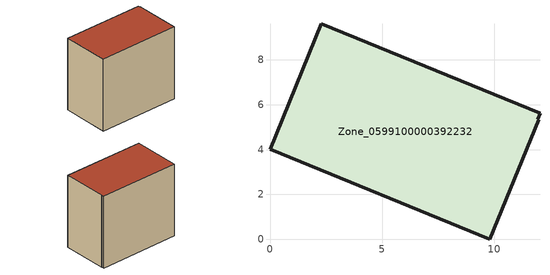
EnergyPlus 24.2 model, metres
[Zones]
Zone_0599100000392232
 floor ground (C_G): 0,4.01 2.29,9.61 12.03,5.62 11.92,5.35 11.97,5.33 9.79,0 z0
 wall outside (C_F): 2.29,9.61 0,4.01 9.79,0 11.97,5.33 11.92,5.35 12.03,5.62 2.29,9.61 z0:9.43
 roof outside (C_R): 9.79,0 11.97,5.33 11.92,5.35 12.03,5.62 2.29,9.61 0,4.01 z9.43
[BUILDING]
Pand.0599100000392232: North Axis=0; Terrain=City; Loads Convergence Tolerance Value=0.04; Temperature Convergence Tolerance Value=0.4; Solar Distribution=FullExterior; Maximum Number of Warmup Days=25; Minimum Number of Warmup Days=1
[Site:Location]
Rotterdam.The.Hague.AP_ZH_NLD Design_Conditions: Latitude=51.96; Longitude=4.45; Time Zone=1; Elevation=-4.5
[SITE:GROUNDTEMPERATURE:BUILDINGSURFACE]
18, 18, 18, 18, 18, 18, 18, 18, 18, 18, 18, 18
[MATERIAL] Thermal Absorptance=0.9; Solar Absorptance=0.7; Visible Absorptance=0.7
Name | Roughness | Thickness | Conductivity | Density | Specific Heat
G.TI.1992-2005 | MediumSmooth | 0.15 | 0.06 | 540 | 1210
F.TI.1992-2005 | Rough | 0.3 | 0.12 | 1920 | 840
R.TI.1992-2005 | MediumRough | 0.2 | 0.08 | 1500 | 1000
[CONSTRUCTION]
C_G: G.TI.1992-2005
C_F: F.TI.1992-2005
C_R: R.TI.1992-2005
[ZONE]
Zone_0599100000392232: Type=1; Multiplier=1; Ceiling Height=Autocalculate; Volume=Autocalculate; Floor Area=autocalculate; Part of Total Floor Area=Yes
[ZONEINFILTRATION:DESIGNFLOWRATE]
Infil_Zone_0599100000392232: Zone or ZoneList or Space or SpaceList=Zone_0599100000392232; Schedule=AlwaysOn; Design Flow Rate Calculation Method=Flow/Area; Flow Rate per Floor Area=0.0015; Constant Term Coefficient=1; Temperature Term Coefficient=0; Velocity Term Coefficient=0; Velocity Squared Term Coefficient=0
[HVACTEMPLATE:ZONE:IDEALLOADSAIRSYSTEM]
Zone_0599100000392232: Maximum Heating Supply Air Temperature=50; Minimum Cooling Supply Air Temperature=13; Maximum Heating Supply Air Humidity Ratio=0.0156; Minimum Cooling Supply Air Humidity Ratio=0.0077; Heating Limit=NoLimit; Cooling Limit=NoLimit; Dehumidification Control Type=ConstantSensibleHeatRatio; Cooling Sensible Heat Ratio=0.7; Dehumidification Setpoint=60; Humidification Control Type=None; Humidification Setpoint=30; Outdoor Air Method=None; Outdoor Air Flow Rate per Person=0.00944; Outdoor Air Flow Rate per Zone Floor Area=0; Outdoor Air Flow Rate per Zone=0; Demand Controlled Ventilation Type=None; Outdoor Air Economizer Type=NoEconomizer; Heat Recovery Type=None; Sensible Heat Recovery Effectiveness=0.7; Latent Heat Recovery Effectiveness=0.65
[ZONECONTROL:THERMOSTAT]
ThermostatControl_Zone_0599100000392232: Zone or ZoneList=Zone_0599100000392232; Control Type Schedule=DualSetpointControlType; Control 1=Thermostat_Zone_0599100000392232; Temperature Difference Between Cutout And Setpoint=0
[THERMOSTATSETPOINT:DUALSETPOINT]
Thermostat_Zone_0599100000392232: Heating Setpoint Temperature Schedule=HeatingSetpoint_Zone_0599100000392232; Cooling Setpoint Temperature Schedule=CoolingSetpoint_Zone_0599100000392232
[SCHEDULE:COMPACT]
HeatingSetpoint_Zone_0599100000392232: Through: 12/31, For: AllDays, Until: 24:00, 21
CoolingSetpoint_Zone_0599100000392232: Through: 12/31, For: AllDays, Until: 24:00, 24
DualSetpointControlType: Through: 12/31, For: AllDays, Until: 24:00, 4
AlwaysOn: Through: 12/31, For: AllDays, Until: 24:00, 1
